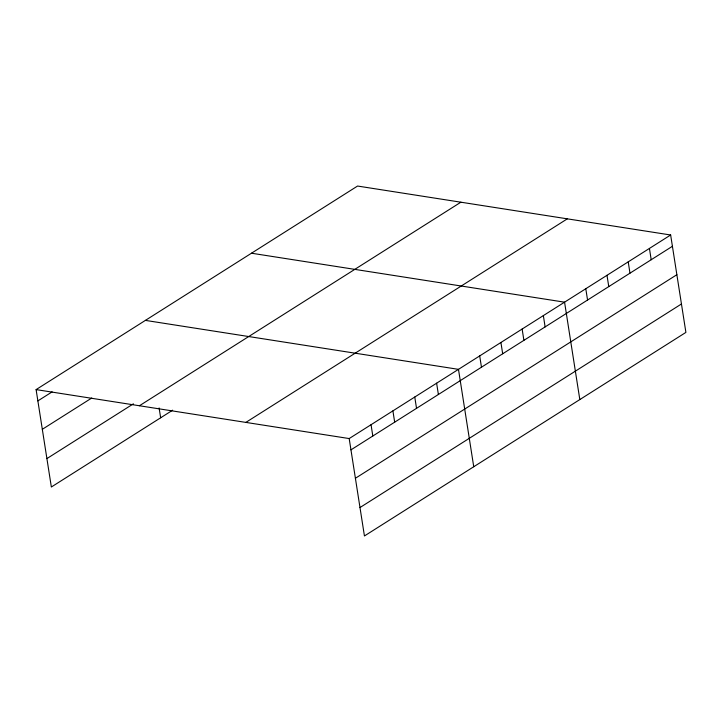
<?xml version="1.0" encoding="UTF-8"?>
<svg xmlns="http://www.w3.org/2000/svg" width="722" height="722" viewBox="0 0 722 722"><rect width="100%" height="100%" fill="white"/><g stroke="black" fill="none" stroke-linecap="round" stroke-linejoin="round"><path stroke-width="1.08" d="M172.639 410.195L51.352 487.007L36.1 389.6L357.561 186.041L670.648 234.993L685.9 332.4L364.439 535.959L349.186 438.561L670.648 234.993M37.869 400.9L52.128 391.875M42.318 429.31L91.739 398.021M46.903 458.587L133.389 403.824M139.418 405.755L460.88 202.196M245.868 422.397L567.33 218.838M350.955 449.86L672.417 246.301M355.404 478.271L676.866 274.712M359.989 507.548L681.451 303.989M251.482 253.214L564.568 302.175L579.82 399.573M145.393 320.387L458.479 369.348L473.74 466.746M36.1 389.6L349.186 438.561M649.43 248.431L651.199 259.73M628.212 261.869L629.981 273.169M606.994 275.299L608.763 286.598M585.786 288.737L587.555 300.036M543.35 315.604L545.119 326.904M522.132 329.042L523.901 340.342M500.915 342.481L502.683 353.78M479.697 355.91L481.466 367.209M436.62 383.192L438.389 394.492M414.762 397.028L416.531 408.327M392.903 410.872L394.672 422.171M371.045 424.716L372.814 436.016M159.111 407.957L160.645 417.794"/></g></svg>
